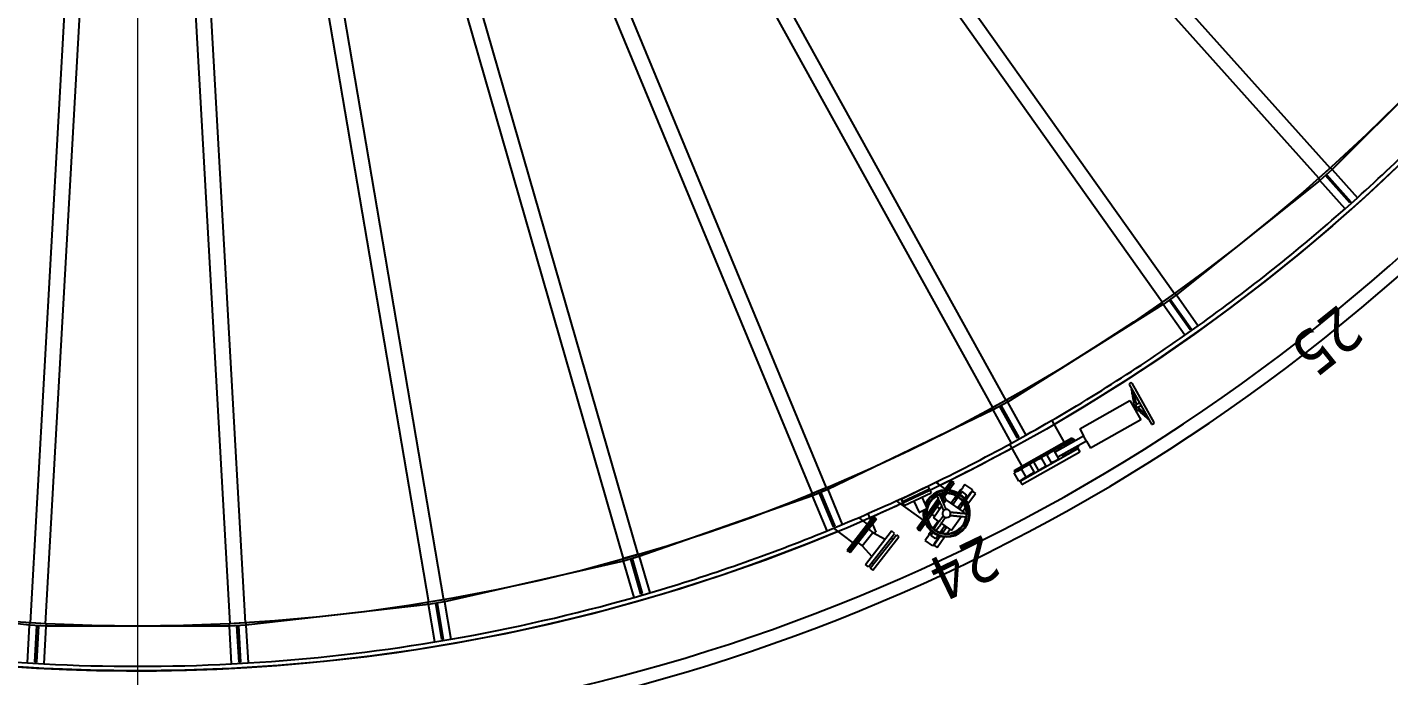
# Model space of a CAD drawing. Header units: millimetres. Extents: x 0 to 118900, y 0 to 84100.
# Drawn here: x 24197 to 33333, y 6496 to 10850 of the extents above; entities that cross this region are included whole.
import ezdxf

# ---------------------------------------------------------------- set-up
doc = ezdxf.new("R2010")
doc.units = ezdxf.units.MM
doc.header["$LTSCALE"] = 100
doc.linetypes.add('CHAIN', pattern=[0.3543, 0.2362, -0.0295, 0.0591, -0.0295])
doc.layers.add('4003-AREA-04.1_F-Foundation', color=7, linetype='Continuous', lineweight=25, true_color=0xadadad)
for name, color, linetype, lineweight in [('4003-AREA-04.1_T-Tank', 7, 'Continuous', 25), ('Center Mark', 7, 'Continuous', 18), ('Dimension', 7, 'Continuous', 18), ('Symbol', 7, 'Continuous', 18), ('Visible', 7, 'Continuous', 25)]:
    doc.layers.add(name, color=color, linetype=linetype, lineweight=lineweight)
doc.styles.add('Text Style176', font='tahoma.ttf')
doc.styles.add('Title', font='arial.ttf')
doc.dimstyles.new('Default - Method 2b', dxfattribs={"dimscale": 100, "dimtxt": 3, "dimasz": 2.5, "dimexe": 3, "dimexo": 0.5, "dimgap": 0.7, "dimtad": 0, "dimtoh": 1, "dimdec": 1, "dimrnd": 1e-08, "dimtxsty": 'Title', "dimcen": 0.09, "dimdle": 10, "dimclrd": 256, "dimclre": 256, "dimclrt": 7, "dimadec": 0, "dimazin": 2, "dimtfac": 0.833333, "dimtdec": 1, "dimtmove": 0, "dimatfit": 3, "dimfxl": 1, "dimtolj": 1, "dimlwd": -1, "dimlwe": -1, "dimarcsym": 0})

# ---------------------------------------------------------------- blocks, each defined once
blk = doc.blocks.new('*D26')
at = {"layer": 'Defpoints', "color": 0, "transparency": 16777216}
for p in [(24937.9, 18779.6), (55187.9, 18779.6), (55187.9, 4279.6)]:
    blk.add_point(p, dxfattribs=at)
at = {"layer": 'Dimension', "transparency": 16777216}
for p, q in [((24937.9, 18729.6), (24937.9, 3979.6)), ((55187.9, 18729.6), (55187.9, 3979.6)), ((25187.9, 4279.6), (54937.9, 4279.6))]:
    blk.add_line(p, q, dxfattribs=at)
for points in [[(25187.9, 4321.3), (25187.9, 4237.9), (24937.9, 4279.6)], [(54937.9, 4321.3), (54937.9, 4237.9), (55187.9, 4279.6)]]:
    blk.add_solid(points, dxfattribs=at)
at = {"layer": 'Dimension', "color": 7, "transparency": 16777216, "insert": (39499, 4349.6), "char_height": 300, "attachment_point": 7, "style": 'Title'}
blk.add_mtext('\\A1;30250', dxfattribs=at)

msp = doc.modelspace()

# ---------------------------------------------------------------- linework, layer by layer
at = {"layer": '4003-AREA-04.1_F-Foundation'}
msp.add_circle((24937.91, 18779.59), 12250, dxfattribs=at)
at = {"layer": '4003-AREA-04.1_T-Tank'}
msp.add_circle((24937.91, 18779.59), 11950, dxfattribs=at)
at = {"layer": 'Center Mark', "linetype": 'CHAIN', "ltscale": 23.990969}
msp.add_line((24937.91, 31825.59), (24937.91, 5733.59), dxfattribs=at)
at = {"layer": 'Visible'}
for p, q in [((26982.75, 16566.67), (32938.45, 9902.86)), ((32863.89, 9836.22), (26884.86, 16526.12)), ((31812.71, 9005.03), (26568.63, 16395.14)), ((26663.4, 16434.39), (31894.27, 9062.9)), ((30675.08, 8296.76), (26267.67, 16270.48)), ((26360.65, 16308.99), (30762.6, 8345.13)), ((26066.07, 16186.97), (29557.69, 7758.58)), ((29465.3, 7720.31), (25973.69, 16148.7)), ((28198.59, 7282.94), (25679.11, 16026.69)), ((25772.09, 16065.2), (28294.68, 7310.63)), ((24218.51, 6851.16), (24721.17, 15809.45)), ((25154.92, 15809.56), (25658.43, 6851.23)), ((24819.05, 15768.9), (24318.35, 6845.56)), ((25558.59, 6845.62), (25057.04, 15769.02)), ((25827.66, 13842.79), (26989.46, 7006.91)), ((26890.87, 6990.15), (25735.41, 13788.74)), ((33791.51, 10733.38), (32952.67, 9894.46)), ((32938.45, 9902.86), (32863.89, 9836.22)), ((32952.84, 9894.26), (32870.82, 9820.96)), ((32942.18, 9906.19), (32938.45, 9902.86)), ((32942.18, 9906.19), (32952.84, 9894.26)), ((32952.84, 9894.26), (33122.1, 9704.88)), ((32870.65, 9821.16), (31907.45, 9052.96)), ((32863.89, 9836.22), (32860.16, 9832.89)), ((32870.82, 9820.96), (32860.16, 9832.89)), ((33040.08, 9631.58), (32870.82, 9820.96)), ((33071.37, 9671.61), (32908.1, 9854.28)), ((32915.56, 9860.94), (33078.82, 9678.27)), ((33040.08, 9631.58), (33122.1, 9704.88)), ((33078.82, 9678.27), (33071.37, 9671.61)), ((31894.27, 9062.9), (31812.71, 9005.03)), ((31907.6, 9052.75), (31817.89, 8989.09)), ((31898.34, 9065.79), (31894.27, 9062.9)), ((31898.34, 9065.79), (31907.6, 9052.75)), ((31907.6, 9052.75), (32054.6, 8845.6)), ((31817.74, 8989.3), (30774.59, 8333.78)), ((31812.71, 9005.03), (31808.64, 9002.14)), ((31817.89, 8989.09), (31808.64, 9002.14)), ((31964.89, 8781.94), (31817.89, 8989.09)), ((32000.46, 8818.22), (31858.67, 9018.02)), ((31866.83, 9023.81), (32008.61, 8824)), ((31964.89, 8781.94), (32054.6, 8845.6)), ((32008.61, 8824), (32000.46, 8818.22)), ((31590.44, 8451.41), (31739.65, 8186.24)), ((31607.87, 8461.22), (31757.08, 8196.05)), ((30762.6, 8345.13), (30675.08, 8296.76)), ((30774.72, 8333.55), (30678.45, 8280.33)), ((30766.98, 8347.55), (30762.6, 8345.13)), ((30766.98, 8347.55), (30774.72, 8333.55)), ((30774.72, 8333.55), (30897.59, 8111.25)), ((31258.72, 8153.88), (31595.99, 8343.66)), ((31595.99, 8343.66), (31669.06, 8213.8)), ((31620.37, 8316.64), (31613.4, 8312.72)), ((31632.82, 8332.25), (31616.7, 8323.18)), ((31616.7, 8323.18), (31643.67, 8275.24)), ((31632.82, 8332.25), (31641.4, 8317)), ((30678.32, 8280.56), (29568.33, 7745.96)), ((30675.08, 8296.76), (30670.71, 8294.34)), ((30678.45, 8280.33), (30670.71, 8294.34)), ((30801.32, 8058.03), (30678.45, 8280.33)), ((30840.73, 8090.1), (30722.21, 8304.52)), ((30730.96, 8309.36), (30849.48, 8094.94)), ((31632.27, 8311.86), (31642.08, 8294.43)), ((31639.99, 8281.78), (31633.02, 8277.86)), ((31659.79, 8284.32), (31643.67, 8275.24)), ((31651.21, 8299.57), (31659.79, 8284.32)), ((31071.01, 8210.14), (31153.93, 8062.79)), ((31258.72, 8153.88), (31285.45, 8106.38)), ((31669.06, 8213.8), (31331.79, 8024.03)), ((30788.65, 8051.25), (30871.56, 7903.9)), ((30801.32, 8058.03), (30897.59, 8111.25)), ((30818.83, 7874.23), (31206.65, 8092.45)), ((30824.71, 7863.78), (31212.54, 8082)), ((30849.48, 8094.94), (30840.73, 8090.1)), ((31093.63, 7998.45), (31285.45, 8106.38)), ((31305.06, 8071.52), (31113.25, 7963.59)), ((31172.13, 8056.39), (31141.29, 8039.04)), ((31172.13, 8056.39), (31199.18, 8071.61)), ((31178.02, 8045.94), (31172.13, 8056.39)), ((31181.95, 8061.92), (31180.73, 8064.1)), ((31220.86, 8083.81), (31199.18, 8071.61)), ((31206.65, 8092.45), (31212.54, 8082)), ((31226.74, 8073.35), (31220.86, 8083.81)), ((31305.06, 8071.52), (31285.45, 8106.38)), ((31305.06, 8071.52), (31331.79, 8024.03)), ((30858.55, 7803.64), (31246.37, 8021.86)), ((30871.3, 7780.98), (31259.12, 7999.2)), ((30988.84, 7953.26), (30951.96, 7932.5)), ((30988.84, 7953.26), (31000.53, 7959.84)), ((31000.53, 7959.84), (31031.92, 7904.06)), ((31039.17, 7981.58), (31050.86, 7988.16)), ((31070.55, 7925.8), (31039.17, 7981.58)), ((31087.75, 8008.91), (31050.86, 7988.16)), ((31082.24, 7932.38), (31119.13, 7953.13)), ((31119.13, 7953.13), (31087.75, 8008.91)), ((31117.05, 8025.4), (31141.29, 8039.04)), ((31122.94, 8014.94), (31117.05, 8025.4)), ((31148.44, 7969.62), (31142.55, 7980.08)), ((31172.67, 7983.26), (31148.44, 7969.62)), ((31172.67, 7983.26), (31203.52, 8000.62)), ((31203.52, 8000.62), (31197.63, 8011.08)), ((31230.56, 8015.84), (31203.52, 8000.62)), ((31214.56, 8003.96), (31213.34, 8006.14)), ((31230.56, 8015.84), (31252.24, 8028.03)), ((31252.24, 8028.03), (31246.36, 8038.49)), ((31246.37, 8021.86), (31259.12, 7999.2)), ((30818.83, 7874.23), (30824.71, 7863.78)), ((30840.52, 7869.8), (30818.85, 7857.61)), ((30850.23, 7801.83), (30818.85, 7857.61)), ((30840.52, 7869.8), (30867.57, 7885.02)), ((30857.75, 7879.5), (30856.52, 7881.68)), ((30898.41, 7902.38), (30867.57, 7885.02)), ((30898.95, 7829.24), (30867.57, 7885.02)), ((30898.41, 7902.38), (30922.65, 7916.01)), ((30922.65, 7916.01), (30954.03, 7860.24)), ((30954.03, 7860.24), (30929.8, 7846.6)), ((30983.34, 7876.73), (30951.96, 7932.5)), ((30983.34, 7876.73), (31020.23, 7897.48)), ((31031.92, 7904.06), (31020.23, 7897.48)), ((31082.24, 7932.38), (31070.55, 7925.8)), ((30291.91, 7794.92), (30356.34, 7749.09)), ((30300.83, 7799.27), (30308.77, 7782.93)), ((30396.63, 7805.72), (30351.46, 7742.23)), ((30406.4, 7798.76), (30366.64, 7742.87)), ((30406.4, 7798.76), (30366.64, 7742.87)), ((30380.85, 7742.14), (30416.18, 7791.8)), ((30406.4, 7798.76), (30396.63, 7805.72)), ((30416.18, 7791.8), (30406.4, 7798.76)), ((30488.76, 7780.84), (30474.35, 7760.57)), ((30540.91, 7743.74), (30488.76, 7780.84)), ((30850.23, 7801.83), (30871.91, 7814.03)), ((30858.55, 7803.64), (30871.3, 7780.98)), ((30898.95, 7829.24), (30871.91, 7814.03)), ((30890.36, 7821.54), (30889.14, 7823.72)), ((30898.95, 7829.24), (30929.8, 7846.6)), ((29466.71, 7703.86), (28303.84, 7296.89)), ((29465.3, 7720.31), (29460.68, 7718.4)), ((29466.81, 7703.62), (29460.68, 7718.4)), ((29557.69, 7758.58), (29465.3, 7720.31)), ((29568.43, 7745.72), (29466.81, 7703.62)), ((29564.02, 7468.95), (29466.81, 7703.62)), ((29606.77, 7496.41), (29513, 7722.75)), ((29522.24, 7726.58), (29616.01, 7500.23)), ((29562.31, 7760.5), (29557.69, 7758.58)), ((29562.31, 7760.5), (29568.43, 7745.72)), ((29568.43, 7745.72), (29665.64, 7511.05)), ((30070.29, 7663.85), (30065.39, 7674.25)), ((30235.63, 7763.39), (30069.21, 7684.9)), ((30251.18, 7749.17), (30070.29, 7663.85)), ((30073.28, 7657.52), (30254.17, 7742.84)), ((30081.81, 7639.43), (30262.7, 7724.75)), ((30224.85, 7732.33), (30100.04, 7673.46)), ((30112.22, 7705.19), (30110.69, 7708.42)), ((30192.62, 7743.11), (30191.09, 7746.35)), ((30199.39, 7694.89), (30236.08, 7617.11)), ((30226.13, 7729.62), (30224.85, 7732.33)), ((30309.75, 7683.6), (30232.46, 7574.97)), ((30251.18, 7749.17), (30246.28, 7759.57)), ((30254.17, 7742.84), (30262.7, 7724.75)), ((30331.81, 7714.61), (30323.14, 7702.42)), ((30348.88, 7717.91), (30328.9, 7689.82)), ((30348.88, 7717.91), (30328.9, 7689.82)), ((30334.66, 7677.21), (30364.36, 7718.96)), ((30356.61, 7668.39), (30338.98, 7683.29)), ((30345.7, 7653.06), (30363.62, 7678.25)), ((30349.77, 7698.45), (30360.24, 7676.89)), ((30358.44, 7676.02), (30351.55, 7672.67)), ((30358.44, 7676.02), (30360.24, 7676.89)), ((30485.03, 7591.87), (30363.62, 7678.25)), ((30429.95, 7702.48), (30396.21, 7655.06)), ((30408.03, 7646.65), (30442.29, 7694.81)), ((30419.72, 7683.79), (30432.14, 7701.25)), ((30429.5, 7676.83), (30419.72, 7683.79)), ((30460.85, 7745.91), (30443.89, 7722.07)), ((30456.36, 7735.29), (30446.05, 7720.8)), ((30456.14, 7714.28), (30469.19, 7732.62)), ((30456.36, 7735.29), (30474.35, 7760.57)), ((30466.13, 7728.33), (30456.36, 7735.29)), ((30462.89, 7744.46), (30460.85, 7745.91)), ((30501.78, 7709.43), (30469.19, 7732.62)), ((30501.78, 7709.43), (30485.89, 7687.1)), ((30493.6, 7677.23), (30508.51, 7698.18)), ((30495.12, 7675.06), (30538.23, 7735.66)), ((30508.51, 7698.18), (30498.73, 7705.14)), ((30526.5, 7723.47), (30508.51, 7698.18)), ((30509.25, 7650.07), (30559.42, 7720.58)), ((30517.07, 7705.91), (30515.04, 7707.36)), ((30526.5, 7723.47), (30540.91, 7743.74)), ((30538.23, 7735.66), (30559.42, 7720.58)), ((29836.85, 7584.56), (29856.19, 7540.06)), ((30026.58, 7669.51), (30207.94, 7540.49)), ((30073.28, 7657.52), (30081.81, 7639.43)), ((30101.32, 7670.75), (30100.04, 7673.46)), ((30145.12, 7669.29), (30181.81, 7591.51)), ((30181.81, 7591.51), (30183.62, 7592.36)), ((30234.27, 7616.25), (30183.62, 7592.36)), ((30234.27, 7616.25), (30236.08, 7617.11)), ((30315.51, 7671), (30234.94, 7557.75)), ((30315.51, 7671), (30234.94, 7557.75)), ((30239.03, 7542.79), (30321.27, 7658.4)), ((30277.25, 7556.84), (30332.31, 7634.24)), ((30320.29, 7617.34), (30301.55, 7630.67)), ((30301.84, 7631.08), (30320.58, 7617.75)), ((30400.22, 7656.38), (30398.25, 7653.61)), ((30410, 7649.43), (30400.22, 7656.38)), ((30471.51, 7666.88), (30440.62, 7623.47)), ((30452.37, 7619.28), (30442.6, 7626.24)), ((30450.4, 7616.51), (30452.37, 7619.28)), ((30452.44, 7615.06), (30480.22, 7654.11)), ((30471.87, 7646.69), (30462.09, 7653.64)), ((30478.79, 7656.42), (30471.87, 7646.69)), ((30473.62, 7599.99), (30492.68, 7626.77)), ((30485.03, 7591.87), (30479.83, 7584.56)), ((29564.02, 7468.95), (29665.64, 7511.05)), ((29616.01, 7500.23), (29606.77, 7496.41)), ((29874.01, 7563.02), (29699.23, 7337.91)), ((29883.49, 7555.66), (29708.71, 7330.55)), ((29885.07, 7554.44), (29710.29, 7329.32)), ((29894.55, 7547.08), (29719.77, 7321.96)), ((29835.38, 7513.26), (29777.02, 7558.57)), ((29781.82, 7560.64), (29785.63, 7551.89)), ((29862.95, 7529.2), (29864.53, 7527.97)), ((29868, 7512.88), (29891.08, 7459.8)), ((29883.49, 7555.66), (29874.01, 7563.02)), ((29894.55, 7547.08), (29885.07, 7554.44)), ((30212.81, 7547.35), (30167.65, 7483.86)), ((30217.19, 7532.8), (30177.42, 7476.9)), ((30217.19, 7532.8), (30177.42, 7476.9)), ((30187.2, 7469.95), (30222.54, 7519.62)), ((30284.26, 7566.69), (30264.4, 7578.46)), ((30309.84, 7533.65), (30276.1, 7486.23)), ((30277.25, 7556.84), (30314.32, 7530.46)), ((30277.99, 7484.56), (30290.41, 7502.02)), ((30290.41, 7502.02), (30292.85, 7500.29)), ((30311.88, 7532.2), (30309.9, 7529.43)), ((30312.35, 7527.69), (30309.9, 7529.43)), ((30354.25, 7502.06), (30323.36, 7458.64)), ((30330.62, 7518.87), (30398.66, 7470.46)), ((30338.29, 7454.61), (30366.06, 7493.65)), ((30362.05, 7492.33), (30352.27, 7499.28)), ((30362.05, 7492.33), (30364.03, 7495.1)), ((30466.44, 7565.75), (30398.66, 7470.46)), ((29737.87, 7387.67), (29609.11, 7487.64)), ((29799.85, 7367.84), (29869.95, 7458.12)), ((29820.87, 7243.46), (29995.65, 7468.58)), ((29842.11, 7479.54), (29869.86, 7458)), ((29842.2, 7226.91), (30016.98, 7452.02)), ((29854.05, 7217.71), (30028.83, 7442.82)), ((29869.95, 7458.12), (29953.45, 7414.23)), ((29871.42, 7204.21), (30046.2, 7429.33)), ((29889.24, 7459), (29877.77, 7454.01)), ((29889.24, 7459), (29891.08, 7459.8)), ((30006.44, 7413.99), (29994.6, 7423.19)), ((30016.98, 7452.02), (29995.65, 7468.58)), ((30028.83, 7442.82), (30046.2, 7429.33)), ((30177.42, 7476.9), (30167.65, 7483.86)), ((30187.2, 7469.95), (30177.42, 7476.9)), ((30235.78, 7425.24), (30221.36, 7404.97)), ((30273.51, 7367.87), (30221.36, 7404.97)), ((30235.78, 7425.24), (30253.77, 7450.53)), ((30262.17, 7466.64), (30245.2, 7442.8)), ((30247.24, 7441.35), (30245.2, 7442.8)), ((30264.07, 7465.01), (30253.77, 7450.53)), ((30263.55, 7443.57), (30253.77, 7450.53)), ((30260.5, 7439.28), (30273.54, 7457.62)), ((30293.09, 7416.09), (30260.5, 7439.28)), ((30280.27, 7373.06), (30323.38, 7433.65)), ((30305.92, 7413.42), (30287.93, 7388.14)), ((30308.98, 7438.42), (30293.09, 7416.09)), ((30305.92, 7413.42), (30296.14, 7420.38)), ((30301.43, 7402.8), (30299.39, 7404.25)), ((30301.45, 7357.98), (30351.62, 7428.5)), ((30305.92, 7413.42), (30320.83, 7434.38)), ((30332.78, 7471.88), (30342.56, 7464.92)), ((30342.56, 7464.92), (30335.63, 7455.19)), ((30368.19, 7451.8), (30387.25, 7478.58)), ((28294.68, 7310.63), (28198.59, 7282.94)), ((28299.48, 7312.01), (28294.68, 7310.63)), ((28299.48, 7312.01), (28303.91, 7296.64)), ((29708.71, 7330.55), (29699.23, 7337.91)), ((29719.77, 7321.96), (29710.29, 7329.32)), ((29729.25, 7357.01), (29730.83, 7355.78)), ((29772.2, 7389.5), (29799.94, 7367.96)), ((29799.85, 7367.84), (29863.07, 7297.81)), ((30273.51, 7367.87), (30287.93, 7388.14)), ((30280.27, 7373.06), (30301.45, 7357.98)), ((28198.14, 7266.43), (26997.02, 6992.23)), ((28198.59, 7282.94), (28193.78, 7281.56)), ((28198.21, 7266.18), (28193.78, 7281.56)), ((28303.91, 7296.64), (28198.21, 7266.18)), ((28268.54, 7022.11), (28198.21, 7266.18)), ((28314.1, 7044.61), (28246.26, 7280.03)), ((28255.87, 7282.8), (28323.7, 7047.37)), ((28303.91, 7296.64), (28374.24, 7052.57)), ((29842.2, 7226.91), (29820.87, 7243.46)), ((29854.05, 7217.71), (29871.42, 7204.21)), ((29876.43, 7246.54), (29864.58, 7255.74)), ((28268.54, 7022.11), (28374.24, 7052.57)), ((28323.7, 7047.37), (28314.1, 7044.61)), ((24212.63, 6835.73), (22988.35, 6973.61)), ((26888.58, 6973.79), (25664.31, 6835.79)), ((26890.87, 6990.15), (26885.94, 6989.31)), ((26888.62, 6973.54), (26885.94, 6989.31)), ((26997.07, 6991.97), (26888.62, 6973.54)), ((26931.18, 6723.13), (26888.62, 6973.54)), ((26989.46, 7006.91), (26890.87, 6990.15)), ((26978.96, 6740.38), (26937.91, 6981.92)), ((26947.77, 6983.59), (26988.82, 6742.06)), ((26994.39, 7007.74), (26989.46, 7006.91)), ((26994.39, 7007.74), (26997.07, 6991.97)), ((26997.07, 6991.97), (27039.62, 6741.56)), ((24198.39, 6581.87), (24212.62, 6835.47)), ((24212.62, 6835.47), (24213.52, 6851.44)), ((24322.45, 6829.3), (24212.62, 6835.47)), ((24218.51, 6851.16), (24213.52, 6851.44)), ((24318.35, 6845.56), (24218.51, 6851.16)), ((24248.81, 6588.05), (24262.54, 6832.67)), ((24272.52, 6832.11), (24258.8, 6587.49)), ((24322.45, 6829.3), (24308.22, 6575.7)), ((24323.34, 6845.28), (24318.35, 6845.56)), ((24323.34, 6845.28), (24322.45, 6829.3)), ((25554.48, 6829.62), (24322.46, 6829.56)), ((25558.59, 6845.62), (25553.6, 6845.34)), ((25554.5, 6829.36), (25553.6, 6845.34)), ((25664.32, 6835.54), (25554.5, 6829.36)), ((25568.75, 6575.76), (25554.5, 6829.36)), ((25658.43, 6851.23), (25558.59, 6845.62)), ((25618.17, 6587.55), (25604.42, 6832.17)), ((25614.4, 6832.73), (25628.15, 6588.12)), ((25663.43, 6851.51), (25658.43, 6851.23)), ((25663.43, 6851.51), (25664.32, 6835.54)), ((25664.32, 6835.54), (25678.58, 6581.94)), ((26931.18, 6723.13), (27039.62, 6741.56)), ((26988.82, 6742.06), (26978.96, 6740.38)), ((24198.39, 6581.87), (24308.22, 6575.7)), ((24258.8, 6587.49), (24248.81, 6588.05)), ((25568.75, 6575.76), (25678.58, 6581.94)), ((25628.15, 6588.12), (25618.17, 6587.55))]:
    msp.add_line(p, q, dxfattribs=at)
for centre, radius, start, end in [((24937.91, 18779.59), 12796, 45.675698, 314.324302), ((24937.91, 18779.59), 12250, 300.123307, 317.74649), ((24937.91, 18779.59), 12220, 312.046284, 317.745335), ((24937.91, 18779.59), 12704, 225.207463, 314.32186), ((24937.91, 18779.59), 12220, 305.617712, 311.530526), ((24937.91, 18779.59), 12250, 231.698565, 292.553668), ((24937.91, 18779.59), 12220, 299.189141, 305.101955), ((31602.41, 8450.53), 12, 62.922887, 175.808268), ((31745.11, 8196.93), 12, 242.922887, 355.808268), ((24937.91, 18779.59), 12220, 292.760569, 298.673383), ((24937.91, 18779.59), 12250, 296.061343, 298.607848), ((30072.62, 7677.67), 8, 115.251788, 205.251788), ((30106.55, 7684.27), 7, 230.628722, 295.251788), ((30365.66, 7585.37), 157.5, 173.027682, 156.410869), ((30365.66, 7585.37), 152.13, 171.744511, 158.202528), ((30212.37, 7734.18), 7, 295.251788, 359.874855), ((30365.66, 7585.37), 138.87, 168.038648, 163.536726), ((30239.04, 7756.16), 8, 25.251788, 115.251788), ((30365.66, 7585.37), 133.6, 118.863633, 166.138598), ((30365.66, 7585.37), 133.6, 110.27827, 118.863633), ((30365.66, 7585.37), 133.6, 358.863633, 110.27827), ((24937.91, 18779.59), 12250, 293.633799, 294.689697), ((30365.66, 7585.37), 133.6, 166.302503, 230.27827), ((30365.66, 7585.37), 27.5, 135.894638, 213.247265), ((30365.66, 7585.37), 27.5, 93.247265, 135.894638), ((30365.66, 7585.37), 27.5, 15.894638, 93.247265), ((30365.66, 7585.37), 27.5, 333.247265, 15.894638), ((30365.66, 7585.37), 133.6, 350.27827, 358.863633), ((30365.66, 7585.37), 133.6, 238.863633, 350.27827), ((30365.66, 7585.37), 27.5, 213.247265, 255.894638), ((30365.66, 7585.37), 27.5, 255.894638, 333.247265), ((24937.91, 18779.59), 12220, 286.331998, 292.244812), ((30365.66, 7585.37), 133.6, 230.27827, 238.863633), ((24937.91, 18779.59), 12220, 279.903427, 285.81624), ((24937.91, 18779.59), 12220, 260.617712, 266.530526), ((24937.91, 18779.59), 12220, 273.474855, 279.387669), ((24937.91, 18779.59), 12220, 267.046284, 272.959098)]:
    msp.add_arc(centre, radius, start, end, dxfattribs=at)
for points, weights in [([(31623.78, 8327.17), (31620.65, 8343.58), (31607.46, 8421.16)], [1.00506725803, 1.34191598388, 1.0182443409]), ([(31621.8, 8395.67), (31630.29, 8345.98), (31632.97, 8331.98)], [1.10659149782, 1.27776884728, 1]), ([(31637.88, 8323.26), (31635.19, 8337.26), (31626.71, 8386.95)], [1, 1.27776884727, 1.10659149782]), ([(31660.14, 8327.54), (31636.87, 8314.45), (31632.27, 8311.86)], [1.0182443409, 1.34433280742, 1]), ([(31642.08, 8294.43), (31646.67, 8297.02), (31669.95, 8310.11)], [1, 1.34433280742, 1.0182443409]), ([(31722.62, 8216.49), (31663.15, 8268.03), (31650.75, 8279.23)], [1.0182443409, 1.34191598388, 1.00506725803]), ([(31703.38, 8250.7), (31665.31, 8283.74), (31654.73, 8293.31)], [1.10659149782, 1.27776884728, 1]), ([(31659.64, 8284.59), (31670.21, 8275.03), (31708.28, 8241.98)], [1, 1.27776884728, 1.10659149782]), ([(30301.17, 7702.37), (30338.27, 7621.21), (30345.91, 7604.51)], [1, 1.34371839245, 1]), ([(30364.1, 7612.83), (30356.46, 7629.53), (30319.35, 7710.69)], [1, 1.34371839244, 1]), ([(30499.23, 7582.72), (30410.39, 7591.16), (30392.11, 7592.9)], [1, 1.34371839244, 1]), ([(30342.66, 7570.29), (30332.01, 7555.32), (30280.28, 7482.61)], [1, 1.34371839244, 1]), ([(30296.58, 7471.02), (30348.31, 7543.73), (30358.95, 7558.7)], [1, 1.34371839244, 1]), ([(30390.21, 7572.99), (30408.5, 7571.25), (30497.34, 7562.81)], [1, 1.34371839245, 1])]:
    msp.add_rational_spline(points, weights, degree=2, dxfattribs=at)

# ---------------------------------------------------------------- texts
at = {"layer": 'Symbol', "color": 7, "char_height": 300, "attachment_point": 7, "style": 'Text Style176'}
for s, insert, rotation in [('25', (32996.28, 9002.09), 218.574119), ('24', (30619.91, 7451.23), 205.716976)]:
    msp.add_mtext(s, dxfattribs=dict(at, insert=insert, rotation=rotation))

# ---------------------------------------------------------------- dimensions: what is measured, and where the dimension line sits
at = {"layer": 'Dimension'}
dim = msp.add_linear_dim(base=(55187.91, 4279.59), p1=(24937.91, 18779.59), p2=(55187.91, 18779.59), angle=180, dimstyle='Default - Method 2b', override={"dimgap": 0.7, "dimtad": 1, "dimtoh": 0, "dimdec": 1, "dimtol": 0, "dimlim": 0, "dimtp": 0, "dimtm": 0, "dimtdec": 1, "dimtofl": 0, "dimatfit": 1}, dxfattribs=at)
dim.commit()
dim.dimension.update_dxf_attribs({"geometry": '*D26', "text_midpoint": (40062.91, 4279.59), "dimtype": 160})

doc.saveas('drawing.dxf')
